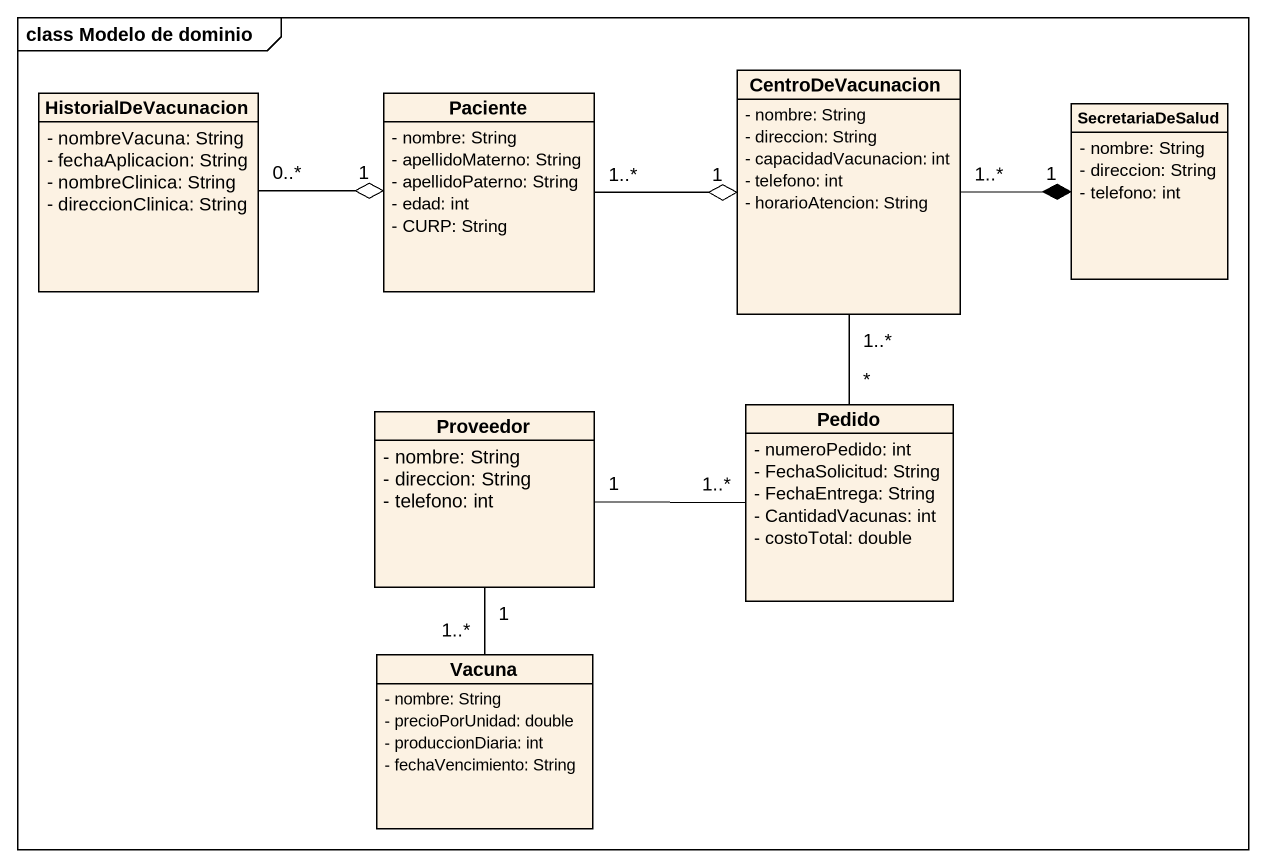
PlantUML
@startuml
mainframe class Modelo de dominio
hide circle
hide empty members
skinparam classAttributeIconSize 0
class HistorialDeVacunacion {
  - nombreVacuna: String
  - fechaAplicacion: String
  - nombreClinica: String
  - direccionClinica: String
}
class Paciente {
  - nombre: String
  - apellidoMaterno: String
  - apellidoPaterno: String
  - edad: int
  - CURP: String
}
class CentroDeVacunacion {
  - nombre: String
  - direccion: String
  - capacidadVacunacion: int
  - telefono: int
  - horarioAtencion: String
}
class SecretariaDeSalud {
  - nombre: String
  - direccion: String
  - telefono: int
}
class Proveedor {
  - nombre: String
  - direccion: String
  - telefono: int
}
class Pedido {
  - numeroPedido: int
  - FechaSolicitud: String
  - FechaEntrega: String
  - CantidadVacunas: int
  - costoTotal: double
}
class Vacuna {
  - nombre: String
  - precioPorUnidad: double
  - produccionDiaria: int
  - fechaVencimiento: String
}
HistorialDeVacunacion "0..*" -right-o "1" Paciente
Paciente "1..*" -right-o "1" CentroDeVacunacion
CentroDeVacunacion "1..*" -right-* "1" SecretariaDeSalud
CentroDeVacunacion "1..*" -- "*" Pedido
Proveedor "1" -right- "1..*" Pedido
Proveedor "1" -- "1..*" Vacuna
@enduml
